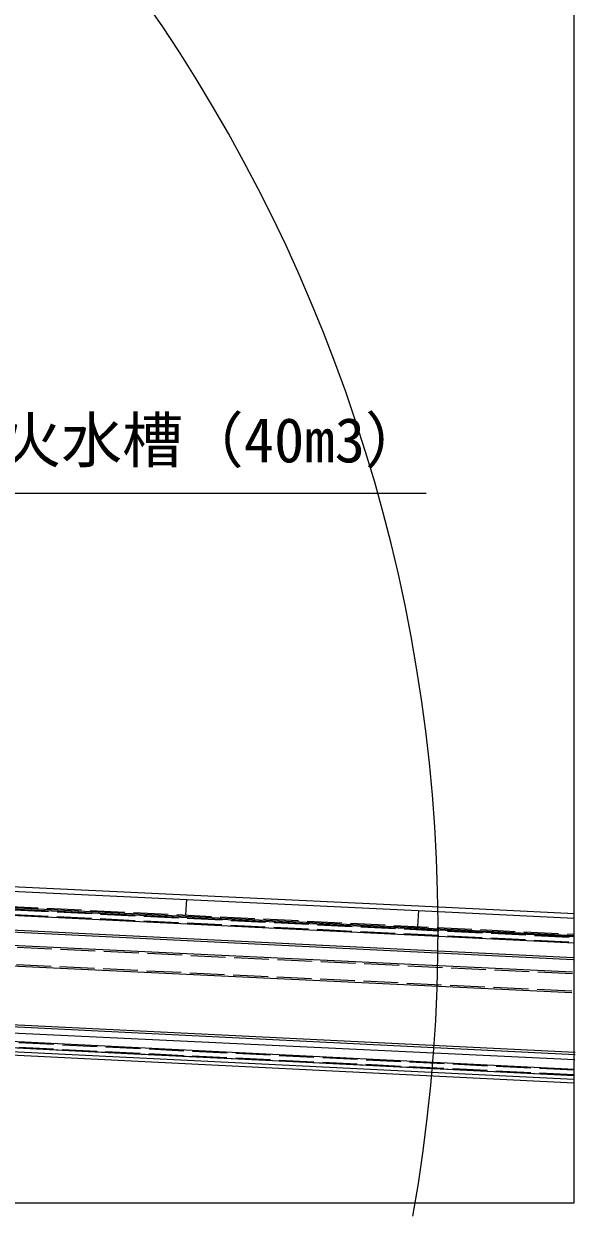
# Model space of a CAD drawing. Units: millimetres on the paper. Extents: x -6 to 420, y -39 to 310.
# Drawn here: x 325 to 420.2, y -2.4 to 203.4 of the extents above; entities that cross this region are included whole.
import ezdxf
from ezdxf.enums import TextEntityAlignment as Align

# ---------------------------------------------------------------- set-up
doc = ezdxf.new("R2010")
doc.units = ezdxf.units.MM
doc.linetypes.add('DASHED', pattern=[7.5, 6, -1.5])
for name, color, linetype, lineweight in [('①．道路', 7, 'Continuous', 9), ('①．雨水', 7, 'Continuous', 9), ('⑥．新設', 5, 'Continuous', 9), ('⑦．防火', 1, 'Continuous', 9), ('造成地', 7, 'Continuous', 9)]:
    doc.layers.add(name, color=color, linetype=linetype, lineweight=lineweight)
doc.styles.add('ＭＳ ゴシック', font='')
doc.styles.get('ＭＳ ゴシック').set_extended_font_data('MS Gothic')

msp = doc.modelspace()

# ---------------------------------------------------------------- linework, layer by layer
at = {"layer": '①．道路'}
for p, q in [((65.395, 59.715), (419.841, 42.242)), ((65.378, 59.355), (419.823, 41.883)), ((308.249, 51.388), (420.02, 45.878)), ((420.153, 25.847), (271.788, 33.161)), ((420.135, 25.488), (270.627, 32.858)), ((343.995, 25.597), (316.495, 26.952)), ((382.283, 23.709), (343.995, 25.597)), ((407.383, 22.472), (382.283, 23.709)), ((419.957, 21.852), (407.383, 22.472))]:
    msp.add_line(p, q, dxfattribs=at)
at = {"layer": '①．雨水'}
for p, q in [((308.19, 50.289), (419.966, 44.779)), ((308.249, 51.388), (420.02, 45.878)), ((419.72, 39.71), (278.569, 46.423)), ((419.551, 36.154), (278.4, 42.867)), ((419.957, 21.852), (277.184, 28.89)), ((419.957, 21.852), (277.184, 28.89)), ((420.011, 22.941), (277.237, 29.979))]:
    msp.add_line(p, q, dxfattribs=at)
at = {"layer": '①．雨水', "linetype": 'DASHED'}
for p, q in [((308.198, 50.439), (419.973, 44.929)), ((308.242, 51.238), (420.013, 45.728)), ((419.707, 39.43), (280.665, 46.043)), ((419.564, 36.434), (280.522, 43.046)), ((419.964, 21.992), (277.19, 29.03)), ((420.004, 22.791), (277.23, 29.829))]:
    msp.add_line(p, q, dxfattribs=at)
at = {"layer": '⑥．新設'}
msp.add_line((420.092, 24.592), (233.323, 33.474), dxfattribs=at)
at = {"layer": '⑦．防火', "color": 7}
for p, q in [((312.672, 122.374), (357.931, 122.375)), ((357.931, 122.375), (394.422, 122.376))]:
    msp.add_line(p, q, dxfattribs=at)
at = {"layer": '⑦．防火', "color": 5}
msp.add_arc((116.479, 46.747), 280, 349.8956, 62.33786, dxfattribs=at)
at = {"layer": '造成地'}
for p, q in [((419.911, 296.287), (419.911, -0.13)), ((65.395, 59.715), (419.841, 42.242)), ((65.378, 59.355), (419.823, 41.883)), ((313.134, 54.189), (353.087, 52.279)), ((313.172, 54.988), (353.126, 53.078)), ((298.67, 52.049), (420.029, 46.064)), ((352.957, 49.632), (353.087, 52.279)), ((353.087, 52.279), (393.043, 50.378)), ((353.126, 53.078), (393.082, 51.177)), ((308.249, 51.388), (420.02, 45.878)), ((392.988, 47.598), (393.144, 50.373)), ((393.043, 50.378), (419.994, 49.042)), ((393.082, 51.177), (420.034, 49.841)), ((420.153, 25.847), (271.788, 33.161)), ((420.135, 25.488), (270.627, 32.858)), ((276.014, 27.747), (419.898, 20.654)), ((276.044, 28.346), (419.928, 21.253)), ((343.995, 25.597), (316.495, 26.952)), ((382.283, 23.709), (343.995, 25.597)), ((407.383, 22.472), (382.283, 23.709)), ((419.957, 21.852), (407.383, 22.472)), ((419.911, -0.13), (0.989, -0.13))]:
    msp.add_line(p, q, dxfattribs=at)
at = {"layer": '造成地', "linetype": 'DASHED'}
msp.add_line((298.947, 52.236), (420.039, 46.263), dxfattribs=at)

# ---------------------------------------------------------------- texts
at = {"layer": '⑦．防火', "color": 7, "style": 'ＭＳ ゴシック'}
msp.add_text('防火水槽（40m3）', height=7.698, rotation=0.002, dxfattribs=at).set_placement((310.422, 125.374), align=Align.BOTTOM_LEFT)

doc.saveas('drawing.dxf')
